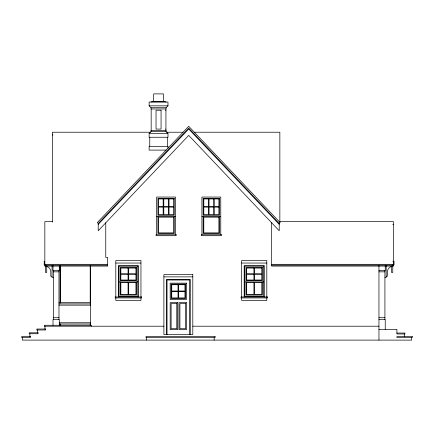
<?xml version="1.0" encoding="UTF-8"?>
<svg xmlns="http://www.w3.org/2000/svg" width="434" height="434" viewBox="0 0 434 434"><rect width="100%" height="100%" fill="white"/><g stroke="black" fill="none" stroke-linecap="round" stroke-linejoin="round"><path stroke-width="0.65" d="M98.22 223.456L188.719 128.09L279.219 223.456L279.219 230.758L188.719 135.397L98.22 230.758L98.22 223.456L97.308 222.588L188.719 126.267L280.131 222.588L279.219 223.456M98.22 224.367L188.719 129.006L279.219 224.367M166.092 107.713L167.98 105.831L167.98 102.061L149.122 102.061L149.122 105.831L151.01 107.713L166.092 107.713L166.092 108.972L151.01 108.972L151.01 107.713M149.122 133.482L151.01 131.6L166.092 131.6L167.98 133.482L167.98 137.252L149.122 137.252L149.122 133.482L167.98 133.482M149.122 105.831L167.98 105.831M165.463 110.231L165.934 110.231M165.463 129.082L165.934 129.082M150.381 132.224L52.34 132.224L52.34 222.132M166.721 132.224L183.061 132.224M194.372 132.224L279.849 132.224L279.849 222.322M52.34 134.963L52.964 134.963M166.092 150.104L149.122 150.104L149.122 146.334L167.98 146.334L167.98 148.119M156.669 216.539L175.52 216.539M201.918 216.539L220.77 216.539M52.34 221.628L44.838 221.628L44.838 266.085L107.643 266.085L107.643 257.389L105.76 257.389L105.76 222.81M279.219 221.628L393.405 221.628L393.405 266.085L271.679 266.085L271.679 222.81M392.775 224.367L393.405 224.367M392.775 261.219L394.034 261.219L394.034 264.99L392.727 264.99M115.813 263.042L140.952 263.042M241.667 263.042L266.807 263.042M44.838 264.311L107.643 264.311M271.679 264.311L393.405 264.311M44.838 265.174L107.643 265.174M271.679 265.174L393.405 265.174M60.51 267.127L59.881 267.127L59.881 265.782M90.207 268.071L90.673 268.071M60.038 269.33L60.51 269.33M378.953 270.588L385.235 270.588L385.235 265.559M53.322 271.841L58.975 271.841M378.953 271.841L384.92 271.841M52.064 276.241L50.805 276.241L50.805 271.874A5.664 5.664 0 0 0 47.116 266.568M386.179 276.241L387.437 276.241L387.437 271.874A5.664 5.664 0 0 1 391.788 266.368M163.895 276.87L192.804 276.87M53.322 277.5L52.064 277.5L52.064 265.651M384.92 277.5L386.179 277.5L386.179 265.651M118.959 281.899L137.811 281.899M244.809 281.899L263.666 281.899M58.975 302.639L90.673 302.639M58.975 303.898L90.673 303.898M58.975 305.151L90.673 305.151M53.322 317.721L58.975 317.721M378.953 317.721L384.92 317.721M378.953 319.608L385.235 319.608L385.235 329.346M59.29 322.75L90.673 322.75M59.29 324.008L90.673 324.008M163.895 326.205L44.328 326.205L44.328 325.261L91.303 325.261L91.303 326.205M192.804 326.205L378.953 326.205M378.953 329.346L396.904 329.346L396.904 333.985L404.917 333.985L404.917 333.041L396.904 333.041M411.671 337.522L411.671 340.11L22.329 340.11L22.329 337.522M404.287 333.985L404.287 336.578M392.775 265.858L392.775 272.476L391.522 272.476L391.522 266.085M384.92 270.588L384.92 319.608M378.953 265.559L378.953 340.11M266.807 296.981L266.807 260.53L241.667 260.53L241.667 296.981M266.807 297.925L266.807 300.436L241.667 300.436L241.667 297.925M264.295 296.981L264.295 265.559L244.179 265.559L244.179 296.981M262.407 281.899L262.407 295.098L246.067 295.098L246.067 281.899M220.77 234.761L220.77 197.052L201.918 197.052L201.918 234.761M219.512 216.539L219.512 233.508L203.172 233.508L203.172 216.539M214.163 337.522L214.163 340.11M190.287 334.571L190.287 279.382L166.406 279.382L166.406 334.571M189.663 334.571L189.663 280.011L167.036 280.011L167.036 334.571M175.52 234.761L175.52 197.052L156.669 197.052L156.669 234.761M174.262 216.539L174.262 233.508L157.922 233.508L157.922 216.539M167.35 137.252L167.35 146.334M166.092 131.6L166.092 130.341L151.01 130.341L151.01 131.6M165.934 102.061L165.934 101.746L151.168 101.746L151.168 102.061M165.934 108.972L165.934 130.341M164.681 101.746L164.681 101.431L152.426 101.431L152.426 101.746M163.423 101.431L163.423 93.89L153.679 93.89L153.679 101.431M151.168 108.972L151.168 130.341M149.752 137.252L149.752 146.334M146.6 337.522L146.6 340.11M140.952 296.981L140.952 260.53L115.813 260.53L115.813 296.981M140.952 297.925L140.952 300.436L115.813 300.436L115.813 297.925M138.441 296.981L138.441 265.559L118.33 265.559L118.33 296.981M136.553 281.899L136.553 295.098L120.213 295.098L120.213 281.899M90.673 265.559L90.673 325.261M90.207 265.559L90.207 302.455M90.207 323.916L90.207 325.261M60.51 265.782L60.51 302.997M60.51 323.91L60.51 325.533M60.038 267.127L60.038 302.997M59.29 265.559L59.29 270.588L53.008 270.588L53.008 265.559M59.29 325.261L59.29 319.608L53.008 319.608L53.008 325.261M58.975 270.588L58.975 319.608M53.322 270.588L53.322 319.608M46.72 265.858L46.72 272.476L45.467 272.476L45.467 265.858M44.952 326.205L44.952 329.037M44.208 261.219L44.208 264.99M37.411 329.976L37.411 332.807M29.87 333.746L29.87 336.578M161.063 110.231L156.039 110.231L156.039 129.082L161.063 129.082L161.063 110.231M174.262 198.311L157.922 198.311L157.922 215.28L174.262 215.28L174.262 198.311M219.512 198.311L203.172 198.311L203.172 215.28L219.512 215.28L219.512 198.311M163.162 198.94L158.551 198.94L158.551 206.481L163.162 206.481L163.162 198.94M168.397 198.94L163.786 198.94L163.786 206.481L168.397 206.481L168.397 198.94M173.633 198.94L169.027 198.94L169.027 206.481L173.633 206.481L173.633 198.94M208.412 198.94L203.801 198.94L203.801 206.481L208.412 206.481L208.412 198.94M213.647 198.94L209.042 198.94L209.042 206.481L213.647 206.481L213.647 198.94M218.888 198.94L214.277 198.94L214.277 206.481L218.888 206.481L218.888 198.94M163.162 207.11L158.551 207.11L158.551 214.651L163.162 214.651L163.162 207.11M168.397 207.11L163.786 207.11L163.786 214.651L168.397 214.651L168.397 207.11M173.633 207.11L169.027 207.11L169.027 214.651L173.633 214.651L173.633 207.11M208.412 207.11L203.801 207.11L203.801 214.651L208.412 214.651L208.412 207.11M213.647 207.11L209.042 207.11L209.042 214.651L213.647 214.651L213.647 207.11M218.888 207.11L214.277 207.11L214.277 214.651L218.888 214.651L218.888 207.11M173.633 217.163L158.551 217.163L158.551 232.879L173.633 232.879L173.633 217.163M218.888 217.163L203.801 217.163L203.801 232.879L218.888 232.879L218.888 217.163M176.15 234.761L156.039 234.761L156.039 235.705L176.15 235.705L176.15 234.761M221.4 234.761L201.289 234.761L201.289 235.705L221.4 235.705L221.4 234.761M137.811 266.188L118.959 266.188L118.959 296.351L137.811 296.351L137.811 266.188M263.666 266.188L244.809 266.188L244.809 296.351L263.666 296.351L263.666 266.188M136.553 267.442L120.213 267.442L120.213 280.641L136.553 280.641L136.553 267.442M262.407 267.442L246.067 267.442L246.067 280.641L262.407 280.641L262.407 267.442M128.068 268.071L120.842 268.071L120.842 273.729L128.068 273.729L128.068 268.071M135.929 268.071L128.697 268.071L128.697 273.729L135.929 273.729L135.929 268.071M253.923 268.071L246.696 268.071L246.696 273.729L253.923 273.729L253.923 268.071M261.778 268.071L254.552 268.071L254.552 273.729L261.778 273.729L261.778 268.071M128.068 274.359L120.842 274.359L120.842 280.011L128.068 280.011L128.068 274.359M135.929 274.359L128.697 274.359L128.697 280.011L135.929 280.011L135.929 274.359M253.923 274.359L246.696 274.359L246.696 280.011L253.923 280.011L253.923 274.359M261.778 274.359L254.552 274.359L254.552 280.011L261.778 280.011L261.778 274.359M192.804 274.673L163.895 274.673L163.895 334.571L192.804 334.571L192.804 274.673M128.068 282.529L120.842 282.529L120.842 294.469L128.068 294.469L128.068 282.529M135.929 282.529L128.697 282.529L128.697 294.469L135.929 294.469L135.929 282.529M253.923 282.529L246.696 282.529L246.696 294.469L253.923 294.469L253.923 282.529M261.778 282.529L254.552 282.529L254.552 294.469L261.778 294.469L261.778 282.529M186.517 283.158L170.177 283.158L170.177 299.498L186.517 299.498L186.517 283.158M185.578 284.096L171.121 284.096L171.121 298.554L185.578 298.554L185.578 284.096M178.032 284.726L171.75 284.726L171.75 291.013L178.032 291.013L178.032 284.726M184.949 284.726L178.662 284.726L178.662 291.013L184.949 291.013L184.949 284.726M178.032 291.643L171.75 291.643L171.75 297.925L178.032 297.925L178.032 291.643M184.949 291.643L178.662 291.643L178.662 297.925L184.949 297.925L184.949 291.643M141.582 296.981L115.189 296.981L115.189 297.925L141.582 297.925L141.582 296.981M267.436 296.981L241.038 296.981L241.038 297.925L267.436 297.925L267.436 296.981M177.718 302.639L170.177 302.639L170.177 329.661L177.718 329.661L177.718 302.639M186.517 302.639L178.976 302.639L178.976 329.661L186.517 329.661L186.517 302.639M176.779 303.583L171.121 303.583L171.121 328.722L176.779 328.722L176.779 303.583M185.578 303.583L179.92 303.583L179.92 328.722L185.578 328.722L185.578 303.583M45.581 329.037L36.781 329.037L36.781 329.976L45.581 329.976L45.581 329.037M38.04 332.807L29.241 332.807L29.241 333.746L38.04 333.746L38.04 332.807M30.499 336.578L21.7 336.578L21.7 337.522L30.499 337.522L30.499 336.578M215.107 336.578L145.97 336.578L145.97 337.522L215.107 337.522L215.107 336.578M412.3 336.578L396.904 336.578L396.904 337.522L412.3 337.522L412.3 336.578"/></g></svg>
